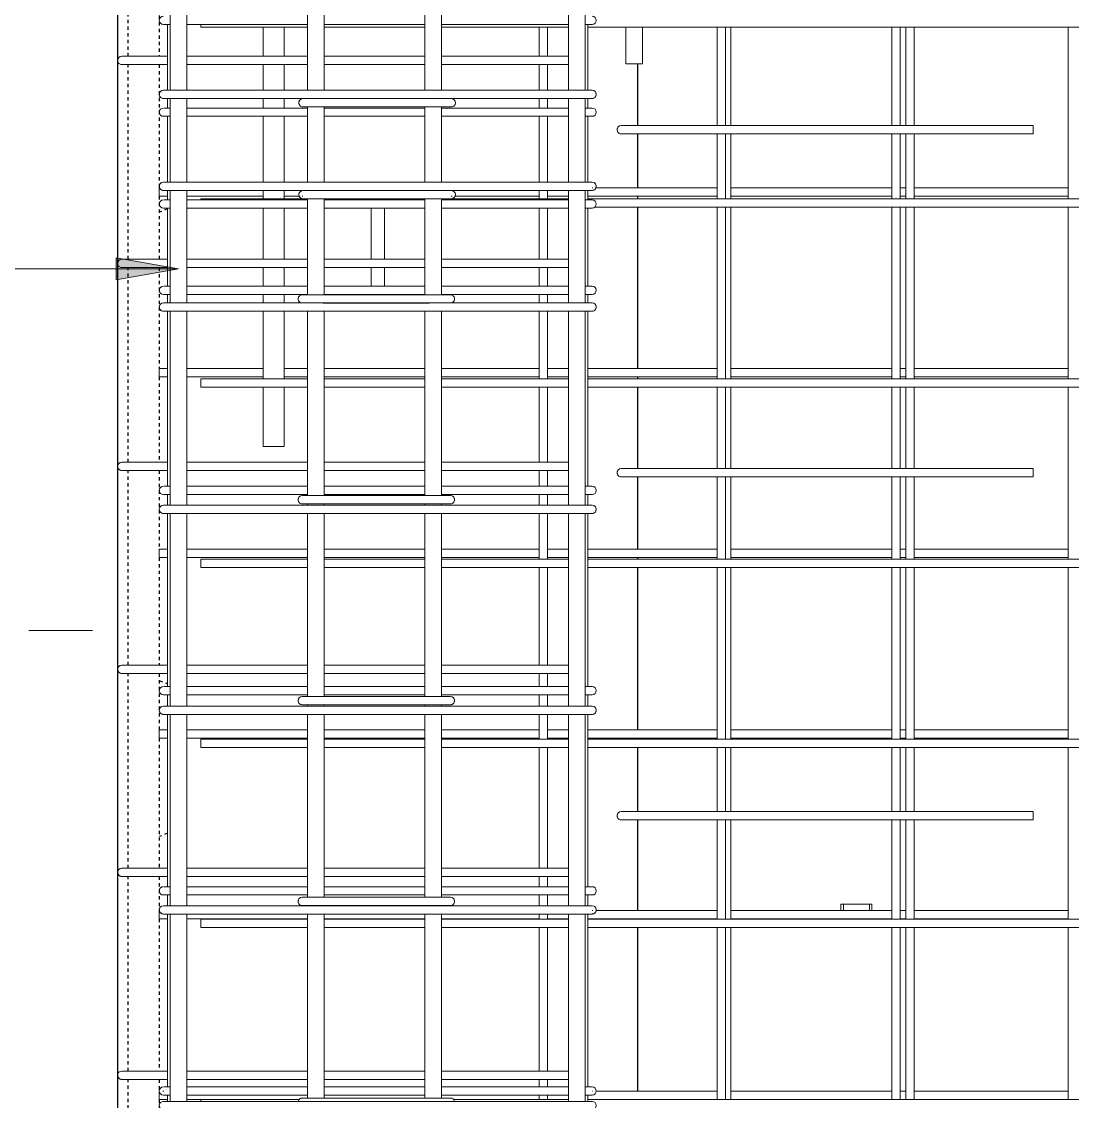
# Model space of a CAD drawing. Header units: millimetres. Extents: x -1209 to 17985, y -2296 to 18684.
# Drawn here: x 996 to 2006, y 1411 to 2448 of the extents above; entities that cross this region are included whole.
import ezdxf

# ---------------------------------------------------------------- set-up
doc = ezdxf.new("R2010")
doc.units = ezdxf.units.MM
doc.linetypes.add('Dash', pattern=[6.36, 3.18, -3.18])
for name, color, linetype, lineweight in [('A-GENM', 13, 'Continuous', 18), ('A-WALL', 113, 'Continuous', 25), ('A-WALL-HDLN', 110, 'Dash', 25), ('G-ANNO-SYMB', 111, 'Continuous', 9), ('S-RBAR', 171, 'Continuous', 18), ('S-RBAR-IDEN', 171, 'Continuous', 9)]:
    doc.layers.add(name, color=color, linetype=linetype, lineweight=lineweight)

# ---------------------------------------------------------------- blocks, each defined once
blk = doc.blocks.new('RR spread anchor face based - RR-SA-2_5-150-V2-Elevation Front Copy 1')
at = {"layer": 'A-GENM'}
for p, q in [((1783.8, 1600), (1786.3, 1600)), ((1783.8, 1594.1), (1783.8, 1600)), ((1786.3, 1600), (1811.3, 1600)), ((1786.3, 1600), (1786.3, 1594.1)), ((1811.3, 1600), (1813.8, 1600)), ((1811.3, 1600), (1811.3, 1594.1)), ((1813.8, 1600), (1813.8, 1594.1))]:
    blk.add_line(p, q, dxfattribs=at)
blk = doc.blocks.new('12_7Ø_ Lifting Insert_COLUMN - 12_9Ø Lifting insert-V6-Elevation Front Copy 1')
at = {"layer": 'A-GENM', "flags": 128}
for points in [[(1332.5, 2268.9), (1332.5, 2257.2), (1332.5, 2237.2), (1332.5, 2219.8)], [(1345.2, 2219.8), (1345.2, 2222.8), (1345.2, 2242.8), (1345.2, 2262.3), (1345.2, 2268.9)], [(1332.5, 2211.8), (1332.5, 2201.8), (1332.5, 2194)], [(1345.2, 2194.1), (1345.2, 2205.6), (1345.2, 2211.8)]]:
    blk.add_lwpolyline(points, dxfattribs=at)

msp = doc.modelspace()

# ---------------------------------------------------------------- hatches: boundary and pattern name
at = {"layer": 'S-RBAR-IDEN'}
msp.add_hatch(color=256, dxfattribs=at).paths.add_polyline_path([(1147.41105, 2210.54679), (1087.41105, 2221.12641), (1087.41105, 2199.96717)])

# ---------------------------------------------------------------- linework, layer by layer
at = {"layer": 'A-WALL'}
for p, q in [((1088.80383, 3040), (1088.80383, -1395)), ((1588.80383, 2348.25992), (1588.80383, 2407.5)), ((1588.80383, 2288.45037), (1588.80383, 2340.25992)), ((1588.80383, 2277.91933), (1588.80383, 2280.45037)), ((1588.80383, 2114.8575), (1588.80383, 2269.91933)), ((1588.80383, 2104.82793), (1588.80383, 2106.8575)), ((1588.80383, 2018.61001), (1588.80383, 2096.82793)), ((1588.80383, 1941.26462), (1588.80383, 2010.61001)), ((1588.80383, 1931.73654), (1588.80383, 1933.26462)), ((1588.80383, 1767.67175), (1588.80383, 1923.73654)), ((1588.80383, 1758.64514), (1588.80383, 1759.67175)), ((1588.80383, 1688.96011), (1588.80383, 1750.64514)), ((1588.80383, 1594.07887), (1588.80383, 1680.96011)), ((1588.80383, 1585.55374), (1588.80383, 1586.07887)), ((1588.80383, 1420.486), (1588.80383, 1577.55374))]:
    msp.add_line(p, q, dxfattribs=at)
at = {"layer": 'A-WALL-HDLN'}
for p, q in [((1098.80641, 2414.86364), (1098.80641, 2601.90909)), ((1128.80383, 2454.04325), (1128.80383, 2414.86364)), ((1098.80641, 2219.81818), (1098.80641, 2406.86364)), ((1128.80383, 2406.86364), (1128.80383, 2288.45037)), ((1128.80383, 2280.45037), (1128.80383, 2219.81818)), ((1136.80383, 2268.2), (1128.85344, 2265.01984)), ((1098.80641, 2024.77273), (1098.80641, 2211.81818)), ((1128.80383, 2211.81818), (1128.80383, 2114.8575)), ((1128.80383, 2106.8575), (1128.80383, 2024.77273)), ((1098.80641, 1829.72727), (1098.80641, 2016.77273)), ((1128.80383, 2016.77273), (1128.80383, 1941.26462)), ((1128.80383, 1933.26462), (1128.80383, 1829.72727)), ((1098.80641, 1634.68182), (1098.80641, 1821.72727)), ((1128.80383, 1821.72727), (1128.80383, 1767.67175)), ((1128.85344, 1814.98016), (1136.80383, 1811.8)), ((1128.80383, 1759.67175), (1128.80383, 1634.68182)), ((1136.80383, 1668.2), (1128.85344, 1665.01984)), ((1098.80641, 1439.63636), (1098.80641, 1626.68182)), ((1128.80383, 1626.68182), (1128.80383, 1594.07887)), ((1128.80383, 1586.07887), (1128.80383, 1439.63636)), ((1098.80641, 1244.59091), (1098.80641, 1431.63636)), ((1128.80383, 1431.63636), (1128.80383, 1420.486)), ((1128.80383, 1412.486), (1128.80383, 1246.89312))]:
    msp.add_line(p, q, dxfattribs=at)
at = {"layer": 'G-ANNO-SYMB'}
msp.add_line((1064.63249, 1863.17976), (1003.36132, 1863.17976), dxfattribs=at)
at = {"layer": 'S-RBAR'}
for p, q in [((1139.41105, 2382.25), (1139.41105, 2462.5)), ((1155.41105, 2382.25), (1155.41105, 2462.5)), ((1522.19661, 2382.25), (1522.19661, 2462.5)), ((1538.19661, 2382.25), (1538.19661, 2462.5)), ((1271.15383, 2382.25), (1271.15383, 2454.43359)), ((1287.15383, 2382.25), (1287.15383, 2454.43359)), ((1384.20383, 2382.25), (1384.20383, 2454.43359)), ((1400.20383, 2382.25), (1400.20383, 2454.43359)), ((1132.80383, 2445.40217), (1138.93482, 2445.40217)), ((1136.80383, 2382.25), (1136.80383, 2445.40217)), ((1271.15383, 2445.40217), (1155.41105, 2445.40217)), ((1168.80383, 2443.01073), (1168.80383, 2445.40217)), ((1168.80383, 2443.01073), (1271.15383, 2443.01073)), ((1228.80383, 2414.86364), (1228.80383, 2443.01073)), ((1248.80383, 2414.86364), (1248.80383, 2443.01073)), ((1384.20383, 2445.40217), (1287.15383, 2445.40217)), ((1287.15383, 2443.01073), (1384.20383, 2443.01073)), ((1522.19661, 2445.40217), (1400.20383, 2445.40217)), ((1400.20383, 2443.01073), (1522.19661, 2443.01073)), ((1494.0816, 2414.86364), (1494.0816, 2443.01073)), ((1502.0816, 2414.86364), (1502.0816, 2443.01073)), ((1538.34535, 2445.40217), (1544.80383, 2445.40217)), ((1540.80383, 2382.25), (1540.80383, 2445.40217)), ((1540.80383, 2443.01073), (2518.80383, 2443.01073)), ((1577.27993, 2407.5), (1577.27993, 2443.01073)), ((1593.27993, 2407.5), (1593.27993, 2443.01073)), ((1665.09781, 2348.25992), (1665.09781, 2443.01073)), ((1673.09781, 2348.25992), (1673.09781, 2443.01073)), ((1678.20198, 2348.25992), (1678.20198, 2443.01073)), ((1832.98901, 2348.25992), (1832.98901, 2443.01073)), ((1840.98901, 2348.25992), (1840.98901, 2443.01073)), ((1846.32235, 2348.25992), (1846.32235, 2443.01073)), ((1854.32235, 2348.25992), (1854.32235, 2443.01073)), ((2002.44272, 2277.91933), (2002.44272, 2443.01073)), ((1112.80383, 2414.86364), (1092.80383, 2414.86364)), ((1112.80383, 2414.86364), (1136.80383, 2414.86364)), ((1155.41105, 2414.86364), (1271.15383, 2414.86364)), ((1287.15383, 2414.86364), (1384.20383, 2414.86364)), ((1400.20383, 2414.86364), (1522.19661, 2414.86364)), ((1593.27993, 2407.5), (1577.27993, 2407.5)), ((1112.80383, 2406.86364), (1092.80383, 2406.86364)), ((1112.80383, 2406.86364), (1136.80383, 2406.86364)), ((1155.41105, 2406.86364), (1271.15383, 2406.86364)), ((1228.80383, 2382.25), (1228.80383, 2406.86364)), ((1248.80383, 2382.25), (1248.80383, 2406.86364)), ((1287.15383, 2406.86364), (1384.20383, 2406.86364)), ((1400.20383, 2406.86364), (1522.19661, 2406.86364)), ((1494.0816, 2382.25), (1494.0816, 2406.86364)), ((1502.0816, 2382.25), (1502.0816, 2406.86364)), ((1152.80383, 2382.25), (1132.80383, 2382.25)), ((1152.80383, 2382.25), (1524.80383, 2382.25)), ((1544.80383, 2382.25), (1524.80383, 2382.25)), ((1544.80383, 2382.25), (1524.80383, 2382.25)), ((1152.80383, 2374.25), (1132.80383, 2374.25)), ((1136.80383, 2365.16556), (1136.80383, 2374.25)), ((1139.41105, 2294), (1139.41105, 2374.25)), ((1152.80383, 2374.25), (1524.80383, 2374.25)), ((1155.41105, 2294), (1155.41105, 2374.25)), ((1228.80383, 2365.16556), (1228.80383, 2374.25)), ((1248.80383, 2365.16556), (1248.80383, 2374.25)), ((1286.94784, 2374.18359), (1266.94784, 2374.18359)), ((1286.94784, 2374.18359), (1266.94784, 2374.18359)), ((1272.80571, 2366.18359), (1266.94784, 2366.18359)), ((1272.80571, 2366.18359), (1266.94784, 2366.18359)), ((1271.15383, 2294), (1271.15383, 2366.18359)), ((1286.94784, 2366.18359), (1272.80571, 2366.18359)), ((1286.94784, 2374.18359), (1389.44784, 2374.18359)), ((1286.94784, 2366.18359), (1389.44784, 2366.18359)), ((1287.15383, 2294), (1287.15383, 2366.18359)), ((1384.20383, 2294), (1384.20383, 2366.18359)), ((1409.44784, 2374.18359), (1389.44784, 2374.18359)), ((1409.44784, 2366.18359), (1389.44784, 2366.18359)), ((1400.20383, 2294), (1400.20383, 2366.18359)), ((1494.0816, 2365.16556), (1494.0816, 2374.25)), ((1502.0816, 2365.16556), (1502.0816, 2374.25)), ((1522.19661, 2294), (1522.19661, 2374.25)), ((1538.94597, 2374.25), (1524.80383, 2374.25)), ((1538.19661, 2294), (1538.19661, 2374.25)), ((1544.80383, 2374.25), (1538.94597, 2374.25)), ((1544.80383, 2374.25), (1538.94597, 2374.25)), ((1540.80383, 2365.16556), (1540.80383, 2374.25)), ((1132.80383, 2357.16556), (1138.93482, 2357.16556)), ((1133.48531, 2365.16556), (1138.66169, 2365.16556)), ((1136.80383, 2294), (1136.80383, 2357.16556)), ((1138.66169, 2365.16556), (1139.3174, 2365.16556)), ((1271.15383, 2365.16556), (1155.41105, 2365.16556)), ((1271.15383, 2357.16556), (1155.41105, 2357.16556)), ((1228.80383, 2294), (1228.80383, 2357.16556)), ((1248.80383, 2294), (1248.80383, 2357.16556)), ((1384.20383, 2365.16556), (1287.15383, 2365.16556)), ((1384.20383, 2357.16556), (1287.15383, 2357.16556)), ((1522.19661, 2365.16556), (1400.20383, 2365.16556)), ((1522.19661, 2357.16556), (1400.20383, 2357.16556)), ((1494.0816, 2294), (1494.0816, 2357.16556)), ((1502.0816, 2294), (1502.0816, 2357.16556)), ((1538.29026, 2365.16556), (1538.94597, 2365.16556)), ((1538.34535, 2357.16556), (1544.80383, 2357.16556)), ((1538.94597, 2365.16556), (1544.80383, 2365.16556)), ((1540.80383, 2294), (1540.80383, 2357.16556)), ((1608.80383, 2348.25992), (1572.80383, 2348.25992)), ((1608.80383, 2348.25992), (1968.80383, 2348.25992)), ((1968.80383, 2340.25992), (1968.80383, 2348.25992)), ((1608.80383, 2340.25992), (1572.80383, 2340.25992)), ((1608.80383, 2340.25992), (1968.80383, 2340.25992)), ((1665.09781, 2277.91933), (1665.09781, 2340.25992)), ((1673.09781, 2277.91933), (1673.09781, 2340.25992)), ((1678.20198, 2277.91933), (1678.20198, 2340.25992)), ((1832.98901, 2277.91933), (1832.98901, 2340.25992)), ((1840.98901, 2277.91933), (1840.98901, 2340.25992)), ((1846.32235, 2277.91933), (1846.32235, 2340.25992)), ((1854.32235, 2277.91933), (1854.32235, 2340.25992)), ((1152.80383, 2294), (1132.80383, 2294)), ((1152.80383, 2294), (1524.80383, 2294)), ((1544.80383, 2294), (1524.80383, 2294)), ((1544.80383, 2294), (1524.80383, 2294)), ((1128.80383, 2288.45037), (1129.3348, 2288.45037)), ((1128.80383, 2280.45037), (1128.80383, 2288.45037)), ((1152.80383, 2286), (1132.80383, 2286)), ((1136.80383, 2276.92894), (1136.80383, 2286)), ((1139.41105, 2177.82133), (1139.41105, 2286)), ((1152.80383, 2286), (1524.80383, 2286)), ((1155.41105, 2177.82133), (1155.41105, 2286)), ((1228.80383, 2277.91933), (1228.80383, 2286)), ((1248.80383, 2277.91933), (1248.80383, 2286)), ((1286.94784, 2285.93359), (1266.94784, 2285.93359)), ((1286.94784, 2285.93359), (1266.94784, 2285.93359)), ((1286.94784, 2285.93359), (1389.44784, 2285.93359)), ((1409.44784, 2285.93359), (1389.44784, 2285.93359)), ((1494.0816, 2277.91933), (1494.0816, 2286)), ((1502.0816, 2277.91933), (1502.0816, 2286)), ((1522.19661, 2177.82133), (1522.19661, 2286)), ((1538.94597, 2286), (1524.80383, 2286)), ((1538.19661, 2177.82133), (1538.19661, 2286)), ((1544.80383, 2286), (1538.94597, 2286)), ((1544.80383, 2286), (1538.94597, 2286)), ((1540.80383, 2276.92894), (1540.80383, 2286)), ((1544.80383, 2288.45037), (1545.53445, 2288.45037)), ((1548.27286, 2288.45037), (1665.09781, 2288.45037)), ((1678.20198, 2288.45037), (1832.98901, 2288.45037)), ((1840.98901, 2288.45037), (1846.32235, 2288.45037)), ((1854.32235, 2288.45037), (2002.44272, 2288.45037)), ((1128.80383, 2280.45037), (1136.80383, 2280.45037)), ((1133.48531, 2276.92894), (1138.66169, 2276.92894)), ((1138.66169, 2276.92894), (1139.3174, 2276.92894)), ((1155.41105, 2280.45037), (1228.80383, 2280.45037)), ((1271.15383, 2276.92894), (1155.41105, 2276.92894)), ((1168.80383, 2277.91933), (1266.94784, 2277.91933)), ((1168.80383, 2276.92894), (1168.80383, 2277.91933)), ((1248.80383, 2280.45037), (1263.42786, 2280.45037)), ((1266.22596, 2280.45037), (1266.94784, 2280.45037)), ((1272.80571, 2277.93359), (1266.94784, 2277.93359)), ((1272.80571, 2277.93359), (1266.94784, 2277.93359)), ((1271.15383, 2185.65041), (1271.15383, 2277.93359)), ((1286.94784, 2277.93359), (1272.80571, 2277.93359)), ((1286.94784, 2277.93359), (1389.44784, 2277.93359)), ((1287.15383, 2185.65041), (1287.15383, 2277.93359)), ((1384.20383, 2276.92894), (1287.15383, 2276.92894)), ((1384.20383, 2185.65041), (1384.20383, 2277.93359)), ((1409.44784, 2277.93359), (1389.44784, 2277.93359)), ((1400.20383, 2185.65041), (1400.20383, 2277.93359)), ((1522.19661, 2276.92894), (1400.20383, 2276.92894)), ((1409.44784, 2280.45037), (1410.16972, 2280.45037)), ((1409.44784, 2277.91933), (1522.19661, 2277.91933)), ((1412.96783, 2280.45037), (1494.0816, 2280.45037)), ((1502.0816, 2280.45037), (1522.19661, 2280.45037)), ((1538.29026, 2276.92894), (1538.94597, 2276.92894)), ((1538.94597, 2276.92894), (1544.80383, 2276.92894)), ((1540.80383, 2280.45037), (1665.09781, 2280.45037)), ((1540.80383, 2277.91933), (2518.80383, 2277.91933)), ((1678.20198, 2280.45037), (1832.98901, 2280.45037)), ((1840.98901, 2280.45037), (1846.32235, 2280.45037)), ((1854.32235, 2280.45037), (2002.44272, 2280.45037)), ((1132.80383, 2268.92894), (1138.93482, 2268.92894)), ((1136.80383, 2194), (1136.80383, 2268.92894)), ((1271.15383, 2268.92894), (1155.41105, 2268.92894)), ((1228.80383, 2219.81818), (1228.80383, 2268.92894)), ((1248.80383, 2219.81818), (1248.80383, 2268.92894)), ((1384.20383, 2268.92894), (1287.15383, 2268.92894)), ((1522.19661, 2268.92894), (1400.20383, 2268.92894)), ((1494.0816, 2219.81818), (1494.0816, 2268.92894)), ((1502.0816, 2219.81818), (1502.0816, 2268.92894)), ((1538.34535, 2268.92894), (1544.80383, 2268.92894)), ((1540.80383, 2194), (1540.80383, 2268.92894)), ((1547.15257, 2269.91933), (2518.80383, 2269.91933)), ((1665.09781, 2104.82793), (1665.09781, 2269.91933)), ((1673.09781, 2104.82793), (1673.09781, 2269.91933)), ((1678.20198, 2104.82793), (1678.20198, 2269.91933)), ((1832.98901, 2104.82793), (1832.98901, 2269.91933)), ((1840.98901, 2104.82793), (1840.98901, 2269.91933)), ((1846.32235, 2104.82793), (1846.32235, 2269.91933)), ((1854.32235, 2104.82793), (1854.32235, 2269.91933)), ((2002.44272, 2104.82793), (2002.44272, 2269.91933)), ((1112.80383, 2219.81818), (1092.80383, 2219.81818)), ((1112.80383, 2211.81818), (1092.80383, 2211.81818)), ((1112.80383, 2219.81818), (1136.80383, 2219.81818)), ((1112.80383, 2211.81818), (1136.80383, 2211.81818)), ((1155.41105, 2219.81818), (1271.15383, 2219.81818)), ((1155.41105, 2211.81818), (1271.15383, 2211.81818)), ((1228.80383, 2194), (1228.80383, 2211.81818)), ((1248.80383, 2194), (1248.80383, 2211.81818)), ((1287.15383, 2219.81818), (1384.20383, 2219.81818)), ((1287.15383, 2211.81818), (1384.20383, 2211.81818)), ((1400.20383, 2219.81818), (1522.19661, 2219.81818)), ((1400.20383, 2211.81818), (1522.19661, 2211.81818)), ((1494.0816, 2194), (1494.0816, 2211.81818)), ((1502.0816, 2194), (1502.0816, 2211.81818)), ((1133.48531, 2194), (1138.66169, 2194)), ((1138.66169, 2194), (1139.3174, 2194)), ((1271.15383, 2194), (1155.41105, 2194)), ((1384.20383, 2194), (1287.15383, 2194)), ((1522.19661, 2194), (1400.20383, 2194)), ((1538.29026, 2194), (1538.94597, 2194)), ((1538.94597, 2194), (1544.80383, 2194)), ((1132.80383, 2186), (1138.93482, 2186)), ((1136.80383, 2177.82133), (1136.80383, 2186)), ((1271.15383, 2186), (1155.41105, 2186)), ((1228.80383, 2177.82133), (1228.80383, 2186)), ((1248.80383, 2177.82133), (1248.80383, 2186)), ((1286.19786, 2185.65041), (1266.19786, 2185.65041)), ((1286.19372, 2185.65041), (1272.09313, 2185.65041)), ((1286.19786, 2185.65041), (1388.69786, 2185.65041)), ((1384.20383, 2186), (1287.15383, 2186)), ((1408.69786, 2185.65041), (1388.69786, 2185.65041)), ((1522.19661, 2186), (1400.20383, 2186)), ((1494.0816, 2177.82133), (1494.0816, 2186)), ((1502.0816, 2177.82133), (1502.0816, 2186)), ((1538.34535, 2186), (1544.80383, 2186)), ((1540.80383, 2177.82133), (1540.80383, 2186)), ((1152.80383, 2177.82133), (1132.80383, 2177.82133)), ((1152.80383, 2169.82133), (1132.80383, 2169.82133)), ((1136.80383, 2001.6265), (1136.80383, 2169.82133)), ((1139.41105, 1983.49697), (1139.41105, 2169.82133)), ((1152.80383, 2177.82133), (1524.80383, 2177.82133)), ((1152.80383, 2169.82133), (1524.80383, 2169.82133)), ((1155.41105, 1983.49697), (1155.41105, 2169.82133)), ((1228.80383, 2104.82793), (1228.80383, 2169.82133)), ((1248.80383, 2104.82793), (1248.80383, 2169.82133)), ((1271.15383, 1992.66486), (1271.15383, 2169.82133)), ((1286.19786, 2177.65041), (1388.69786, 2177.65041)), ((1287.15383, 1992.66486), (1287.15383, 2169.82133)), ((1384.20383, 1992.66486), (1384.20383, 2169.82133)), ((1400.20383, 1992.66486), (1400.20383, 2169.82133)), ((1494.0816, 2104.82793), (1494.0816, 2169.82133)), ((1502.0816, 2104.82793), (1502.0816, 2169.82133)), ((1522.19661, 1983.49697), (1522.19661, 2169.82133)), ((1544.80383, 2177.82133), (1524.80383, 2177.82133)), ((1544.80383, 2177.82133), (1524.80383, 2177.82133)), ((1538.94597, 2169.82133), (1524.80383, 2169.82133)), ((1538.19661, 1983.49697), (1538.19661, 2169.82133)), ((1544.80383, 2169.82133), (1538.94597, 2169.82133)), ((1544.80383, 2169.82133), (1538.94597, 2169.82133)), ((1540.80383, 2001.6265), (1540.80383, 2169.82133)), ((1128.80383, 2114.8575), (1136.80383, 2114.8575)), ((1128.80383, 2106.8575), (1128.80383, 2114.8575)), ((1128.80383, 2106.8575), (1136.80383, 2106.8575)), ((1155.41105, 2114.8575), (1228.80383, 2114.8575)), ((1155.41105, 2106.8575), (1228.80383, 2106.8575)), ((1248.80383, 2114.8575), (1271.15383, 2114.8575)), ((1248.80383, 2106.8575), (1271.15383, 2106.8575)), ((1287.15383, 2114.8575), (1384.20383, 2114.8575)), ((1287.15383, 2106.8575), (1384.20383, 2106.8575)), ((1400.20383, 2114.8575), (1494.0816, 2114.8575)), ((1400.20383, 2106.8575), (1494.0816, 2106.8575)), ((1502.0816, 2114.8575), (1522.19661, 2114.8575)), ((1502.0816, 2106.8575), (1522.19661, 2106.8575)), ((1540.80383, 2114.8575), (1665.09781, 2114.8575)), ((1540.80383, 2106.8575), (1665.09781, 2106.8575)), ((1678.20198, 2114.8575), (1832.98901, 2114.8575)), ((1678.20198, 2106.8575), (1832.98901, 2106.8575)), ((1840.98901, 2114.8575), (1846.32235, 2114.8575)), ((1840.98901, 2106.8575), (1846.32235, 2106.8575)), ((1854.32235, 2114.8575), (2002.44272, 2114.8575)), ((1854.32235, 2106.8575), (2002.44272, 2106.8575)), ((1168.80383, 2104.82793), (1271.15383, 2104.82793)), ((1168.80383, 2096.82793), (1168.80383, 2104.82793)), ((1168.80383, 2096.82793), (1271.15383, 2096.82793)), ((1228.80383, 2040), (1228.80383, 2096.82793)), ((1248.80383, 2040), (1248.80383, 2096.82793)), ((1287.15383, 2104.82793), (1384.20383, 2104.82793)), ((1287.15383, 2096.82793), (1384.20383, 2096.82793)), ((1400.20383, 2104.82793), (1522.19661, 2104.82793)), ((1400.20383, 2096.82793), (1522.19661, 2096.82793)), ((1494.0816, 2024.77273), (1494.0816, 2096.82793)), ((1502.0816, 2024.77273), (1502.0816, 2096.82793)), ((1540.80383, 2104.82793), (2518.80383, 2104.82793)), ((1540.80383, 2096.82793), (2518.80383, 2096.82793)), ((1665.09781, 2018.61001), (1665.09781, 2096.82793)), ((1673.09781, 2018.61001), (1673.09781, 2096.82793)), ((1678.20198, 2018.61001), (1678.20198, 2096.82793)), ((1832.98901, 2018.61001), (1832.98901, 2096.82793)), ((1840.98901, 2018.61001), (1840.98901, 2096.82793)), ((1846.32235, 2018.61001), (1846.32235, 2096.82793)), ((1854.32235, 2018.61001), (1854.32235, 2096.82793)), ((2002.44272, 1931.73654), (2002.44272, 2096.82793)), ((1248.80383, 2040), (1228.80383, 2040)), ((1112.80383, 2024.77273), (1092.80383, 2024.77273)), ((1112.80383, 2024.77273), (1136.80383, 2024.77273)), ((1155.41105, 2024.77273), (1271.15383, 2024.77273)), ((1287.15383, 2024.77273), (1384.20383, 2024.77273)), ((1400.20383, 2024.77273), (1522.19661, 2024.77273)), ((1112.80383, 2016.77273), (1092.80383, 2016.77273)), ((1112.80383, 2016.77273), (1136.80383, 2016.77273)), ((1155.41105, 2016.77273), (1271.15383, 2016.77273)), ((1287.15383, 2016.77273), (1384.20383, 2016.77273)), ((1400.20383, 2016.77273), (1522.19661, 2016.77273)), ((1494.0816, 2001.6265), (1494.0816, 2016.77273)), ((1502.0816, 2001.6265), (1502.0816, 2016.77273)), ((1608.80383, 2018.61001), (1572.80383, 2018.61001)), ((1608.80383, 2018.61001), (1968.80383, 2018.61001)), ((1968.80383, 2010.61001), (1968.80383, 2018.61001)), ((1608.80383, 2010.61001), (1572.80383, 2010.61001)), ((1608.80383, 2010.61001), (1968.80383, 2010.61001)), ((1665.09781, 1931.73654), (1665.09781, 2010.61001)), ((1673.09781, 1931.73654), (1673.09781, 2010.61001)), ((1678.20198, 1931.73654), (1678.20198, 2010.61001)), ((1832.98901, 1931.73654), (1832.98901, 2010.61001)), ((1840.98901, 1931.73654), (1840.98901, 2010.61001)), ((1846.32235, 1931.73654), (1846.32235, 2010.61001)), ((1854.32235, 1931.73654), (1854.32235, 2010.61001)), ((1132.80383, 1993.6265), (1138.93482, 1993.6265)), ((1133.48531, 2001.6265), (1138.66169, 2001.6265)), ((1136.80383, 1983.49697), (1136.80383, 1993.6265)), ((1138.66169, 2001.6265), (1139.3174, 2001.6265)), ((1271.15383, 2001.6265), (1155.41105, 2001.6265)), ((1271.15383, 1993.6265), (1155.41105, 1993.6265)), ((1286.19786, 1992.66486), (1266.19786, 1992.66486)), ((1286.19372, 1992.66486), (1272.09313, 1992.66486)), ((1286.19786, 1992.66486), (1388.69786, 1992.66486)), ((1384.20383, 2001.6265), (1287.15383, 2001.6265)), ((1384.20383, 1993.6265), (1287.15383, 1993.6265)), ((1408.69786, 1992.66486), (1388.69786, 1992.66486)), ((1522.19661, 2001.6265), (1400.20383, 2001.6265)), ((1522.19661, 1993.6265), (1400.20383, 1993.6265)), ((1494.0816, 1983.49697), (1494.0816, 1993.6265)), ((1502.0816, 1983.49697), (1502.0816, 1993.6265)), ((1538.29026, 2001.6265), (1538.94597, 2001.6265)), ((1538.34535, 1993.6265), (1544.80383, 1993.6265)), ((1538.94597, 2001.6265), (1544.80383, 2001.6265)), ((1540.80383, 1983.49697), (1540.80383, 1993.6265)), ((1152.80383, 1983.49697), (1132.80383, 1983.49697)), ((1152.80383, 1983.49697), (1524.80383, 1983.49697)), ((1272.05572, 1984.66486), (1266.19786, 1984.66486)), ((1271.15383, 1983.49697), (1271.15383, 1984.66486)), ((1286.19786, 1984.66486), (1272.05572, 1984.66486)), ((1286.19786, 1984.66486), (1388.69786, 1984.66486)), ((1287.15383, 1983.49697), (1287.15383, 1984.66486)), ((1384.20383, 1983.49697), (1384.20383, 1984.66486)), ((1408.69786, 1984.66486), (1388.69786, 1984.66486)), ((1400.20383, 1983.49697), (1400.20383, 1984.66486)), ((1544.80383, 1983.49697), (1524.80383, 1983.49697)), ((1544.80383, 1983.49697), (1524.80383, 1983.49697)), ((1152.80383, 1975.49697), (1132.80383, 1975.49697)), ((1136.80383, 1809.253), (1136.80383, 1975.49697)), ((1139.41105, 1790.4226), (1139.41105, 1975.49697)), ((1152.80383, 1975.49697), (1524.80383, 1975.49697)), ((1155.41105, 1790.4226), (1155.41105, 1975.49697)), ((1271.15383, 1799.67931), (1271.15383, 1975.49697)), ((1287.15383, 1799.67931), (1287.15383, 1975.49697)), ((1384.20383, 1799.67931), (1384.20383, 1975.49697)), ((1400.20383, 1799.67931), (1400.20383, 1975.49697)), ((1494.0816, 1931.73654), (1494.0816, 1975.49697)), ((1502.0816, 1931.73654), (1502.0816, 1975.49697)), ((1522.19661, 1790.4226), (1522.19661, 1975.49697)), ((1538.94597, 1975.49697), (1524.80383, 1975.49697)), ((1538.19661, 1790.4226), (1538.19661, 1975.49697)), ((1544.80383, 1975.49697), (1538.94597, 1975.49697)), ((1544.80383, 1975.49697), (1538.94597, 1975.49697)), ((1540.80383, 1809.253), (1540.80383, 1975.49697)), ((1128.80383, 1941.26462), (1136.80383, 1941.26462)), ((1128.80383, 1933.26462), (1128.80383, 1941.26462)), ((1155.41105, 1941.26462), (1271.15383, 1941.26462)), ((1287.15383, 1941.26462), (1384.20383, 1941.26462)), ((1400.20383, 1941.26462), (1494.0816, 1941.26462)), ((1502.0816, 1941.26462), (1522.19661, 1941.26462)), ((1540.80383, 1941.26462), (1665.09781, 1941.26462)), ((1678.20198, 1941.26462), (1832.98901, 1941.26462)), ((1840.98901, 1941.26462), (1846.32235, 1941.26462)), ((1854.32235, 1941.26462), (2002.44272, 1941.26462)), ((1128.80383, 1933.26462), (1136.80383, 1933.26462)), ((1155.41105, 1933.26462), (1271.15383, 1933.26462)), ((1168.80383, 1931.73654), (1271.15383, 1931.73654)), ((1168.80383, 1923.73654), (1168.80383, 1931.73654)), ((1287.15383, 1933.26462), (1384.20383, 1933.26462)), ((1287.15383, 1931.73654), (1384.20383, 1931.73654)), ((1400.20383, 1933.26462), (1494.0816, 1933.26462)), ((1400.20383, 1931.73654), (1522.19661, 1931.73654)), ((1502.0816, 1933.26462), (1522.19661, 1933.26462)), ((1540.80383, 1933.26462), (1665.09781, 1933.26462)), ((1540.80383, 1931.73654), (2518.80383, 1931.73654)), ((1678.20198, 1933.26462), (1832.98901, 1933.26462)), ((1840.98901, 1933.26462), (1846.32235, 1933.26462)), ((1854.32235, 1933.26462), (2002.44272, 1933.26462)), ((1168.80383, 1923.73654), (1271.15383, 1923.73654)), ((1287.15383, 1923.73654), (1384.20383, 1923.73654)), ((1400.20383, 1923.73654), (1522.19661, 1923.73654)), ((1494.0816, 1829.72727), (1494.0816, 1923.73654)), ((1502.0816, 1829.72727), (1502.0816, 1923.73654)), ((1540.80383, 1923.73654), (2518.80383, 1923.73654)), ((1665.09781, 1758.64514), (1665.09781, 1923.73654)), ((1673.09781, 1758.64514), (1673.09781, 1923.73654)), ((1678.20198, 1758.64514), (1678.20198, 1923.73654)), ((1832.98901, 1758.64514), (1832.98901, 1923.73654)), ((1840.98901, 1758.64514), (1840.98901, 1923.73654)), ((1846.32235, 1758.64514), (1846.32235, 1923.73654)), ((1854.32235, 1758.64514), (1854.32235, 1923.73654)), ((2002.44272, 1758.64514), (2002.44272, 1923.73654)), ((1112.80383, 1829.72727), (1092.80383, 1829.72727)), ((1112.80383, 1829.72727), (1136.80383, 1829.72727)), ((1155.41105, 1829.72727), (1271.15383, 1829.72727)), ((1287.15383, 1829.72727), (1384.20383, 1829.72727)), ((1400.20383, 1829.72727), (1522.19661, 1829.72727)), ((1112.80383, 1821.72727), (1092.80383, 1821.72727)), ((1112.80383, 1821.72727), (1136.80383, 1821.72727)), ((1155.41105, 1821.72727), (1271.15383, 1821.72727)), ((1287.15383, 1821.72727), (1384.20383, 1821.72727)), ((1400.20383, 1821.72727), (1522.19661, 1821.72727)), ((1494.0816, 1809.253), (1494.0816, 1821.72727)), ((1502.0816, 1809.253), (1502.0816, 1821.72727)), ((1133.48531, 1809.253), (1138.66169, 1809.253)), ((1138.66169, 1809.253), (1139.3174, 1809.253)), ((1271.15383, 1809.253), (1155.41105, 1809.253)), ((1384.20383, 1809.253), (1287.15383, 1809.253)), ((1522.19661, 1809.253), (1400.20383, 1809.253)), ((1538.29026, 1809.253), (1538.94597, 1809.253)), ((1538.94597, 1809.253), (1544.80383, 1809.253)), ((1132.80383, 1801.253), (1138.93482, 1801.253)), ((1136.80383, 1790.4226), (1136.80383, 1801.253)), ((1271.15383, 1801.253), (1155.41105, 1801.253)), ((1286.19786, 1799.67931), (1266.19786, 1799.67931)), ((1286.19372, 1799.67931), (1272.09313, 1799.67931)), ((1286.19786, 1799.67931), (1388.69786, 1799.67931)), ((1384.20383, 1801.253), (1287.15383, 1801.253)), ((1408.69786, 1799.67931), (1388.69786, 1799.67931)), ((1522.19661, 1801.253), (1400.20383, 1801.253)), ((1494.0816, 1790.4226), (1494.0816, 1801.253)), ((1502.0816, 1790.4226), (1502.0816, 1801.253)), ((1538.34535, 1801.253), (1544.80383, 1801.253)), ((1540.80383, 1790.4226), (1540.80383, 1801.253)), ((1152.80383, 1790.4226), (1132.80383, 1790.4226)), ((1152.80383, 1790.4226), (1524.80383, 1790.4226)), ((1272.05572, 1791.67931), (1266.19786, 1791.67931)), ((1271.15383, 1790.4226), (1271.15383, 1791.67931)), ((1286.19786, 1791.67931), (1272.05572, 1791.67931)), ((1286.19786, 1791.67931), (1388.69786, 1791.67931)), ((1287.15383, 1790.4226), (1287.15383, 1791.67931)), ((1384.20383, 1790.4226), (1384.20383, 1791.67931)), ((1408.69786, 1791.67931), (1388.69786, 1791.67931)), ((1400.20383, 1790.4226), (1400.20383, 1791.67931)), ((1544.80383, 1790.4226), (1524.80383, 1790.4226)), ((1544.80383, 1790.4226), (1524.80383, 1790.4226)), ((1152.80383, 1782.4226), (1132.80383, 1782.4226)), ((1136.80383, 1616.87951), (1136.80383, 1782.4226)), ((1139.41105, 1598.97727), (1139.41105, 1782.4226)), ((1152.80383, 1782.4226), (1524.80383, 1782.4226)), ((1155.41105, 1598.97727), (1155.41105, 1782.4226)), ((1271.15383, 1606.69376), (1271.15383, 1782.4226)), ((1287.15383, 1606.69376), (1287.15383, 1782.4226)), ((1384.20383, 1606.69376), (1384.20383, 1782.4226)), ((1400.20383, 1606.69376), (1400.20383, 1782.4226)), ((1494.0816, 1758.64514), (1494.0816, 1782.4226)), ((1502.0816, 1758.64514), (1502.0816, 1782.4226)), ((1522.19661, 1598.97727), (1522.19661, 1782.4226)), ((1538.94597, 1782.4226), (1524.80383, 1782.4226)), ((1538.19661, 1598.97727), (1538.19661, 1782.4226)), ((1544.80383, 1782.4226), (1538.94597, 1782.4226)), ((1544.80383, 1782.4226), (1538.94597, 1782.4226)), ((1540.80383, 1616.87951), (1540.80383, 1782.4226)), ((1128.80383, 1767.67175), (1136.80383, 1767.67175)), ((1128.80383, 1759.67175), (1128.80383, 1767.67175)), ((1155.41105, 1767.67175), (1271.15383, 1767.67175)), ((1287.15383, 1767.67175), (1384.20383, 1767.67175)), ((1400.20383, 1767.67175), (1494.0816, 1767.67175)), ((1502.0816, 1767.67175), (1522.19661, 1767.67175)), ((1540.80383, 1767.67175), (1665.09781, 1767.67175)), ((1678.20198, 1767.67175), (1832.98901, 1767.67175)), ((1840.98901, 1767.67175), (1846.32235, 1767.67175)), ((1854.32235, 1767.67175), (2002.44272, 1767.67175)), ((1128.80383, 1759.67175), (1136.80383, 1759.67175)), ((1155.41105, 1759.67175), (1271.15383, 1759.67175)), ((1168.80383, 1758.64514), (1271.15383, 1758.64514)), ((1168.80383, 1750.64514), (1168.80383, 1758.64514)), ((1287.15383, 1759.67175), (1384.20383, 1759.67175)), ((1287.15383, 1758.64514), (1384.20383, 1758.64514)), ((1400.20383, 1759.67175), (1494.0816, 1759.67175)), ((1400.20383, 1758.64514), (1522.19661, 1758.64514)), ((1502.0816, 1759.67175), (1522.19661, 1759.67175)), ((1540.80383, 1759.67175), (1665.09781, 1759.67175)), ((1540.80383, 1758.64514), (2518.80383, 1758.64514)), ((1678.20198, 1759.67175), (1832.98901, 1759.67175)), ((1840.98901, 1759.67175), (1846.32235, 1759.67175)), ((1854.32235, 1759.67175), (2002.44272, 1759.67175)), ((1168.80383, 1750.64514), (1271.15383, 1750.64514)), ((1287.15383, 1750.64514), (1384.20383, 1750.64514)), ((1400.20383, 1750.64514), (1522.19661, 1750.64514)), ((1494.0816, 1634.68182), (1494.0816, 1750.18466)), ((1502.0816, 1634.68182), (1502.0816, 1750.18466)), ((1540.80383, 1750.64514), (2518.80383, 1750.64514)), ((1665.09781, 1688.96011), (1665.09781, 1750.64514)), ((1673.09781, 1688.96011), (1673.09781, 1750.64514)), ((1678.20198, 1688.96011), (1678.20198, 1750.64514)), ((1832.98901, 1688.96011), (1832.98901, 1750.64514)), ((1840.98901, 1688.96011), (1840.98901, 1750.64514)), ((1846.32235, 1688.96011), (1846.32235, 1750.64514)), ((1854.32235, 1688.96011), (1854.32235, 1750.64514)), ((2002.44272, 1585.55374), (2002.44272, 1750.64514)), ((1608.80383, 1688.96011), (1572.80383, 1688.96011)), ((1608.80383, 1688.96011), (1968.80383, 1688.96011)), ((1968.80383, 1680.96011), (1968.80383, 1688.96011)), ((1608.80383, 1680.96011), (1572.80383, 1680.96011)), ((1608.80383, 1680.96011), (1968.80383, 1680.96011)), ((1665.09781, 1585.55374), (1665.09781, 1680.96011)), ((1673.09781, 1585.55374), (1673.09781, 1680.96011)), ((1678.20198, 1585.55374), (1678.20198, 1680.96011)), ((1832.98901, 1585.55374), (1832.98901, 1680.96011)), ((1840.98901, 1585.55374), (1840.98901, 1680.96011)), ((1846.32235, 1585.55374), (1846.32235, 1680.96011)), ((1854.32235, 1585.55374), (1854.32235, 1680.96011)), ((1112.80383, 1634.68182), (1092.80383, 1634.68182)), ((1112.80383, 1634.68182), (1136.80383, 1634.68182)), ((1155.41105, 1634.68182), (1271.15383, 1634.68182)), ((1287.15383, 1634.68182), (1384.20383, 1634.68182)), ((1400.20383, 1634.68182), (1522.19661, 1634.68182)), ((1112.80383, 1626.68182), (1092.80383, 1626.68182)), ((1112.80383, 1626.68182), (1136.80383, 1626.68182)), ((1155.41105, 1626.68182), (1271.15383, 1626.68182)), ((1287.15383, 1626.68182), (1384.20383, 1626.68182)), ((1400.20383, 1626.68182), (1522.19661, 1626.68182)), ((1494.0816, 1616.87951), (1494.0816, 1626.68182)), ((1502.0816, 1616.87951), (1502.0816, 1626.68182)), ((1132.80383, 1608.87951), (1138.93482, 1608.87951)), ((1133.48531, 1616.87951), (1138.66169, 1616.87951)), ((1136.80383, 1598.97727), (1136.80383, 1608.87951)), ((1138.66169, 1616.87951), (1139.3174, 1616.87951)), ((1271.15383, 1616.87951), (1155.41105, 1616.87951)), ((1271.15383, 1608.87951), (1155.41105, 1608.87951)), ((1384.20383, 1616.87951), (1287.15383, 1616.87951)), ((1384.20383, 1608.87951), (1287.15383, 1608.87951)), ((1522.19661, 1616.87951), (1400.20383, 1616.87951)), ((1522.19661, 1608.87951), (1400.20383, 1608.87951)), ((1494.0816, 1598.97727), (1494.0816, 1608.87951)), ((1502.0816, 1598.97727), (1502.0816, 1608.87951)), ((1538.29026, 1616.87951), (1538.94597, 1616.87951)), ((1538.34535, 1608.87951), (1544.80383, 1608.87951)), ((1538.94597, 1616.87951), (1544.80383, 1616.87951)), ((1540.80383, 1598.97727), (1540.80383, 1608.87951)), ((1152.80383, 1598.59823), (1132.80383, 1598.59823)), ((1152.80383, 1598.59823), (1524.80383, 1598.59823)), ((1286.19786, 1606.69376), (1266.19786, 1606.69376)), ((1272.05572, 1598.69376), (1266.19786, 1598.69376)), ((1286.19786, 1598.69376), (1272.05572, 1598.69376)), ((1286.19372, 1606.69376), (1272.09313, 1606.69376)), ((1286.19786, 1606.69376), (1388.69786, 1606.69376)), ((1286.19786, 1598.69376), (1388.69786, 1598.69376)), ((1408.69786, 1606.69376), (1388.69786, 1606.69376)), ((1408.69786, 1598.69376), (1388.69786, 1598.69376)), ((1544.80383, 1598.59823), (1524.80383, 1598.59823)), ((1544.80383, 1598.59823), (1524.80383, 1598.59823)), ((1128.80383, 1586.07887), (1128.80383, 1594.07887)), ((1152.80383, 1590.59823), (1132.80383, 1590.59823)), ((1136.80383, 1424.50601), (1136.80383, 1590.59823)), ((1139.41105, 1410.52386), (1139.41105, 1590.59823)), ((1152.80383, 1590.59823), (1524.80383, 1590.59823)), ((1155.41105, 1410.52386), (1155.41105, 1590.59823)), ((1271.15383, 1413.70822), (1271.15383, 1590.59823)), ((1287.15383, 1413.70822), (1287.15383, 1590.59823)), ((1384.20383, 1413.70822), (1384.20383, 1590.59823)), ((1400.20383, 1413.70822), (1400.20383, 1590.59823)), ((1494.0816, 1585.55374), (1494.0816, 1590.59823)), ((1502.0816, 1585.55374), (1502.0816, 1590.59823)), ((1522.19661, 1410.52386), (1522.19661, 1590.59823)), ((1538.94597, 1590.59823), (1524.80383, 1590.59823)), ((1538.19661, 1410.52386), (1538.19661, 1590.59823)), ((1544.80383, 1590.59823), (1538.94597, 1590.59823)), ((1544.80383, 1590.59823), (1538.94597, 1590.59823)), ((1540.80383, 1424.50601), (1540.80383, 1590.59823)), ((1544.80383, 1594.07887), (1545.39881, 1594.07887)), ((1548.73546, 1594.07887), (1665.09781, 1594.07887)), ((1678.20198, 1594.07887), (1832.98901, 1594.07887)), ((1840.98901, 1594.07887), (1846.32235, 1594.07887)), ((1854.32235, 1594.07887), (2002.44272, 1594.07887)), ((1128.80383, 1586.07887), (1136.80383, 1586.07887)), ((1155.41105, 1586.07887), (1271.15383, 1586.07887)), ((1168.80383, 1585.55374), (1271.15383, 1585.55374)), ((1168.80383, 1577.55374), (1168.80383, 1585.55374)), ((1168.80383, 1577.55374), (1271.15383, 1577.55374)), ((1287.15383, 1586.07887), (1384.20383, 1586.07887)), ((1287.15383, 1585.55374), (1384.20383, 1585.55374)), ((1287.15383, 1577.55374), (1384.20383, 1577.55374)), ((1400.20383, 1586.07887), (1494.0816, 1586.07887)), ((1400.20383, 1585.55374), (1522.19661, 1585.55374)), ((1400.20383, 1577.55374), (1522.19661, 1577.55374)), ((1494.0816, 1439.63636), (1494.0816, 1577.55374)), ((1502.0816, 1586.07887), (1522.19661, 1586.07887)), ((1502.0816, 1439.63636), (1502.0816, 1577.55374)), ((1540.80383, 1586.07887), (1665.09781, 1586.07887)), ((1540.80383, 1585.55374), (2518.80383, 1585.55374)), ((1540.80383, 1577.55374), (2518.80383, 1577.55374)), ((1665.09781, 1412.46235), (1665.09781, 1577.55374)), ((1673.09781, 1412.46235), (1673.09781, 1577.55374)), ((1678.20198, 1586.07887), (1832.98901, 1586.07887)), ((1678.20198, 1412.46235), (1678.20198, 1577.55374)), ((1832.98901, 1412.46235), (1832.98901, 1577.55374)), ((1840.98901, 1586.07887), (1846.32235, 1586.07887)), ((1840.98901, 1412.46235), (1840.98901, 1577.55374)), ((1846.32235, 1412.46235), (1846.32235, 1577.55374)), ((1854.32235, 1586.07887), (2002.44272, 1586.07887)), ((1854.32235, 1412.46235), (1854.32235, 1577.55374)), ((2002.44272, 1412.46235), (2002.44272, 1577.55374)), ((1112.80383, 1439.63636), (1092.80383, 1439.63636)), ((1112.80383, 1439.63636), (1136.80383, 1439.63636)), ((1155.41105, 1439.63636), (1271.15383, 1439.63636)), ((1287.15383, 1439.63636), (1384.20383, 1439.63636)), ((1400.20383, 1439.63636), (1522.19661, 1439.63636)), ((1112.80383, 1431.63636), (1092.80383, 1431.63636)), ((1112.80383, 1431.63636), (1136.80383, 1431.63636)), ((1133.48531, 1424.50601), (1138.66169, 1424.50601)), ((1138.66169, 1424.50601), (1139.3174, 1424.50601)), ((1155.41105, 1431.63636), (1271.15383, 1431.63636)), ((1271.15383, 1424.50601), (1155.41105, 1424.50601)), ((1287.15383, 1431.63636), (1384.20383, 1431.63636)), ((1384.20383, 1424.50601), (1287.15383, 1424.50601)), ((1400.20383, 1431.63636), (1522.19661, 1431.63636)), ((1522.19661, 1424.50601), (1400.20383, 1424.50601)), ((1494.0816, 1424.50601), (1494.0816, 1431.63636)), ((1502.0816, 1424.50601), (1502.0816, 1431.63636)), ((1538.29026, 1424.50601), (1538.94597, 1424.50601)), ((1538.94597, 1424.50601), (1544.80383, 1424.50601)), ((1128.80383, 1412.486), (1128.80383, 1420.486)), ((1128.80383, 1412.486), (1136.80383, 1412.486)), ((1132.37507, 1420.486), (1133.14287, 1420.486)), ((1132.80383, 1416.50601), (1138.93482, 1416.50601)), ((1136.80383, 1410.52386), (1136.80383, 1416.50601)), ((1271.15383, 1416.50601), (1155.41105, 1416.50601)), ((1155.41105, 1412.486), (1168.80383, 1412.486)), ((1168.80383, 1412.46235), (1263.65308, 1412.46235)), ((1168.80383, 1410.52386), (1168.80383, 1412.46235)), ((1286.19786, 1413.70822), (1266.19786, 1413.70822)), ((1286.19372, 1413.70822), (1272.09313, 1413.70822)), ((1286.19786, 1413.70822), (1388.69786, 1413.70822)), ((1384.20383, 1416.50601), (1287.15383, 1416.50601)), ((1408.69786, 1413.70822), (1388.69786, 1413.70822)), ((1522.19661, 1416.50601), (1400.20383, 1416.50601)), ((1411.24264, 1412.46235), (1522.19661, 1412.46235)), ((1494.0816, 1412.46235), (1494.0816, 1416.50601)), ((1502.0816, 1412.46235), (1502.0816, 1416.50601)), ((1538.34535, 1416.50601), (1544.80383, 1416.50601)), ((1540.80383, 1410.52386), (1540.80383, 1416.50601)), ((1540.80383, 1412.46235), (2518.80383, 1412.46235)), ((1544.80383, 1420.486), (1545.32781, 1420.486)), ((1548.80383, 1420.486), (1665.09781, 1420.486)), ((1678.20198, 1420.486), (1832.98901, 1420.486)), ((1840.98901, 1420.486), (1846.32235, 1420.486)), ((1854.32235, 1420.486), (2002.44272, 1420.486)), ((1152.80383, 1410.52386), (1132.80383, 1410.52386)), ((1152.80383, 1410.52386), (1524.80383, 1410.52386)), ((1544.80383, 1410.52386), (1524.80383, 1410.52386)), ((1544.80383, 1410.52386), (1524.80383, 1410.52386))]:
    msp.add_line(p, q, dxfattribs=at)
for centre, start, end in [((1132.80383, 2449.40217), 90, 270), ((1544.80383, 2449.40217), 270, 90), ((1092.80383, 2410.86364), 90, 270), ((1092.80383, 2410.86364), 124.90205675, 165), ((1092.80383, 2410.86364), 195, 235.09794325), ((1092.80383, 2410.86364), 255, 270), ((1132.80383, 2378.25), 90, 270), ((1132.80383, 2378.25), 120, 165), ((1132.80383, 2378.25), 195, 240), ((1544.80383, 2378.25), 270, 90), ((1544.80383, 2378.25), 270, 90), ((1544.80383, 2378.25), 15, 60), ((1544.80383, 2378.25), 300, 345), ((1132.80383, 2378.25), 255, 270), ((1266.94784, 2370.18359), 90, 270), ((1266.94784, 2370.18359), 90, 270), ((1266.94784, 2370.18359), 120, 165), ((1266.94784, 2370.18359), 195, 240), ((1266.94784, 2370.18359), 255, 270), ((1409.44784, 2370.18359), 270, 90), ((1409.44784, 2370.18359), 270, 285), ((1409.44784, 2370.18359), 15, 60), ((1409.44784, 2370.18359), 300, 345), ((1544.80383, 2378.25), 270, 285), ((1132.80383, 2361.16556), 90, 270), ((1544.80383, 2361.16556), 270, 90), ((1572.80383, 2344.25992), 90, 270), ((1572.80383, 2344.25992), 120, 165), ((1572.80383, 2344.25992), 195, 240), ((1572.80383, 2344.25992), 255, 270), ((1132.80383, 2290), 90, 270), ((1132.80383, 2290), 120, 165), ((1544.80383, 2290), 270, 90), ((1544.80383, 2290), 270, 90), ((1544.80383, 2290), 15, 60), ((1132.80383, 2290), 195, 240), ((1132.80383, 2290), 255, 270), ((1266.94784, 2281.93359), 90, 270), ((1266.94784, 2281.93359), 90, 270), ((1266.94784, 2281.93359), 120, 165), ((1409.44784, 2281.93359), 270, 90), ((1409.44784, 2281.93359), 15, 60), ((1544.80383, 2290), 270, 285), ((1544.80383, 2290), 300, 345), ((1132.80383, 2272.92894), 90, 270), ((1266.94784, 2281.93359), 195, 240), ((1266.94784, 2281.93359), 255, 270), ((1409.44784, 2281.93359), 270, 285), ((1409.44784, 2281.93359), 300, 345), ((1544.80383, 2272.92894), 270, 90), ((1092.80383, 2215.81818), 90, 270), ((1092.80383, 2215.81818), 124.90205675, 165), ((1092.80383, 2215.81818), 195, 235.09794325), ((1092.80383, 2215.81818), 255, 270), ((1132.80383, 2190), 90, 270), ((1544.80383, 2190), 270, 90), ((1266.19786, 2181.65041), 90, 253.7000793), ((1266.23526, 2181.65041), 90, 253.7000793), ((1266.23526, 2181.65041), 120, 165), ((1266.23526, 2181.65041), 195, 240), ((1408.69786, 2181.65041), 286.2999207, 90), ((1408.69786, 2181.65041), 15, 60), ((1408.69786, 2181.65041), 300, 345), ((1132.80383, 2173.82133), 90, 270), ((1132.80383, 2173.82133), 120, 165), ((1132.80383, 2173.82133), 195, 240), ((1132.80383, 2173.82133), 255, 270), ((1544.80383, 2173.82133), 270, 90), ((1544.80383, 2173.82133), 270, 90), ((1544.80383, 2173.82133), 270, 285), ((1544.80383, 2173.82133), 15, 60), ((1544.80383, 2173.82133), 300, 345), ((1092.80383, 2020.77273), 90, 270), ((1092.80383, 2020.77273), 124.90205675, 165), ((1092.80383, 2020.77273), 195, 235.09794325), ((1092.80383, 2020.77273), 255, 270), ((1572.80383, 2014.61001), 90, 270), ((1572.80383, 2014.61001), 120, 165), ((1572.80383, 2014.61001), 195, 240), ((1572.80383, 2014.61001), 255, 270), ((1132.80383, 1997.6265), 90, 270), ((1266.19786, 1988.66486), 90, 270), ((1266.23526, 1988.66486), 90, 270), ((1408.69786, 1988.66486), 270, 90), ((1544.80383, 1997.6265), 270, 90), ((1132.80383, 1979.49697), 90, 270), ((1132.80383, 1979.49697), 120, 165), ((1266.23526, 1988.66486), 120, 165), ((1266.23526, 1988.66486), 195, 240), ((1266.23526, 1988.66486), 255, 270), ((1408.69786, 1988.66486), 270, 285), ((1408.69786, 1988.66486), 15, 60), ((1408.69786, 1988.66486), 300, 345), ((1544.80383, 1979.49697), 270, 90), ((1544.80383, 1979.49697), 270, 90), ((1544.80383, 1979.49697), 15, 60), ((1132.80383, 1979.49697), 195, 240), ((1132.80383, 1979.49697), 255, 270), ((1544.80383, 1979.49697), 270, 285), ((1544.80383, 1979.49697), 300, 345), ((1092.80383, 1825.72727), 90, 270), ((1092.80383, 1825.72727), 124.90205675, 165), ((1092.80383, 1825.72727), 195, 235.09794325), ((1092.80383, 1825.72727), 255, 270), ((1132.80383, 1805.253), 90, 270), ((1544.80383, 1805.253), 270, 90), ((1266.19786, 1795.67931), 90, 270), ((1266.23526, 1795.67931), 90, 270), ((1266.23526, 1795.67931), 120, 165), ((1408.69786, 1795.67931), 270, 90), ((1408.69786, 1795.67931), 15, 60), ((1132.80383, 1786.4226), 90, 270), ((1132.80383, 1786.4226), 120, 165), ((1132.80383, 1786.4226), 195, 240), ((1266.23526, 1795.67931), 195, 240), ((1266.23526, 1795.67931), 255, 270), ((1408.69786, 1795.67931), 270, 285), ((1408.69786, 1795.67931), 300, 345), ((1544.80383, 1786.4226), 270, 90), ((1544.80383, 1786.4226), 270, 90), ((1544.80383, 1786.4226), 15, 60), ((1544.80383, 1786.4226), 300, 345), ((1132.80383, 1786.4226), 255, 270), ((1544.80383, 1786.4226), 270, 285), ((1572.80383, 1684.96011), 90, 270), ((1572.80383, 1684.96011), 120, 165), ((1572.80383, 1684.96011), 195, 240), ((1572.80383, 1684.96011), 255, 270), ((1092.80383, 1630.68182), 90, 270), ((1092.80383, 1630.68182), 124.90205675, 165), ((1092.80383, 1630.68182), 195, 235.09794325), ((1092.80383, 1630.68182), 255, 270), ((1132.80383, 1612.87951), 90, 270), ((1544.80383, 1612.87951), 270, 90), ((1132.80383, 1594.59823), 90, 270), ((1132.80383, 1594.59823), 120, 165), ((1266.19786, 1602.69376), 90, 270), ((1266.23526, 1602.69376), 90, 270), ((1266.23526, 1602.69376), 120, 165), ((1266.23526, 1602.69376), 195, 240), ((1266.23526, 1602.69376), 255, 270), ((1408.69786, 1602.69376), 270, 90), ((1408.69786, 1602.69376), 270, 285), ((1408.69786, 1602.69376), 15, 60), ((1408.69786, 1602.69376), 300, 345), ((1544.80383, 1594.59823), 270, 90), ((1544.80383, 1594.59823), 270, 90), ((1544.80383, 1594.59823), 15, 60), ((1132.80383, 1594.59823), 195, 240), ((1132.80383, 1594.59823), 255, 270), ((1544.80383, 1594.59823), 270, 285), ((1544.80383, 1594.59823), 300, 345), ((1092.80383, 1435.63636), 90, 270), ((1092.80383, 1435.63636), 124.90205675, 165), ((1092.80383, 1435.63636), 195, 235.09794325), ((1092.80383, 1435.63636), 255, 270), ((1132.80383, 1420.50601), 90, 270), ((1544.80383, 1420.50601), 270, 90), ((1266.19786, 1409.70822), 90, 165), ((1266.23526, 1409.70822), 90, 165), ((1266.23526, 1409.70822), 120, 135), ((1408.69786, 1409.70822), 15, 90), ((1408.69786, 1409.70822), 45, 60), ((1132.80383, 1406.52386), 90, 270), ((1544.80383, 1406.52386), 270, 90), ((1544.80383, 1406.52386), 270, 90)]:
    msp.add_arc(centre, 4, start, end, dxfattribs=at)
at = {"layer": 'S-RBAR-IDEN'}
for p, q in [((1147.41105, 2210.54679), (1087.41105, 2221.12641)), ((1087.41105, 2221.12641), (1087.41105, 2199.96717)), ((1147.41105, 2210.54679), (820.3802, 2210.54679)), ((1087.41105, 2199.96717), (1147.41105, 2210.54679))]:
    msp.add_line(p, q, dxfattribs=at)

# ---------------------------------------------------------------- block references
at = {"layer": 'A-GENM'}
for name in ['12_7Ø_ Lifting Insert_COLUMN - 12_9Ø Lifting insert-V6-Elevation Front Copy 1', 'RR spread anchor face based - RR-SA-2_5-150-V2-Elevation Front Copy 1']:
    msp.add_blockref(name, (0, 0), dxfattribs=at)

doc.saveas('drawing.dxf')
